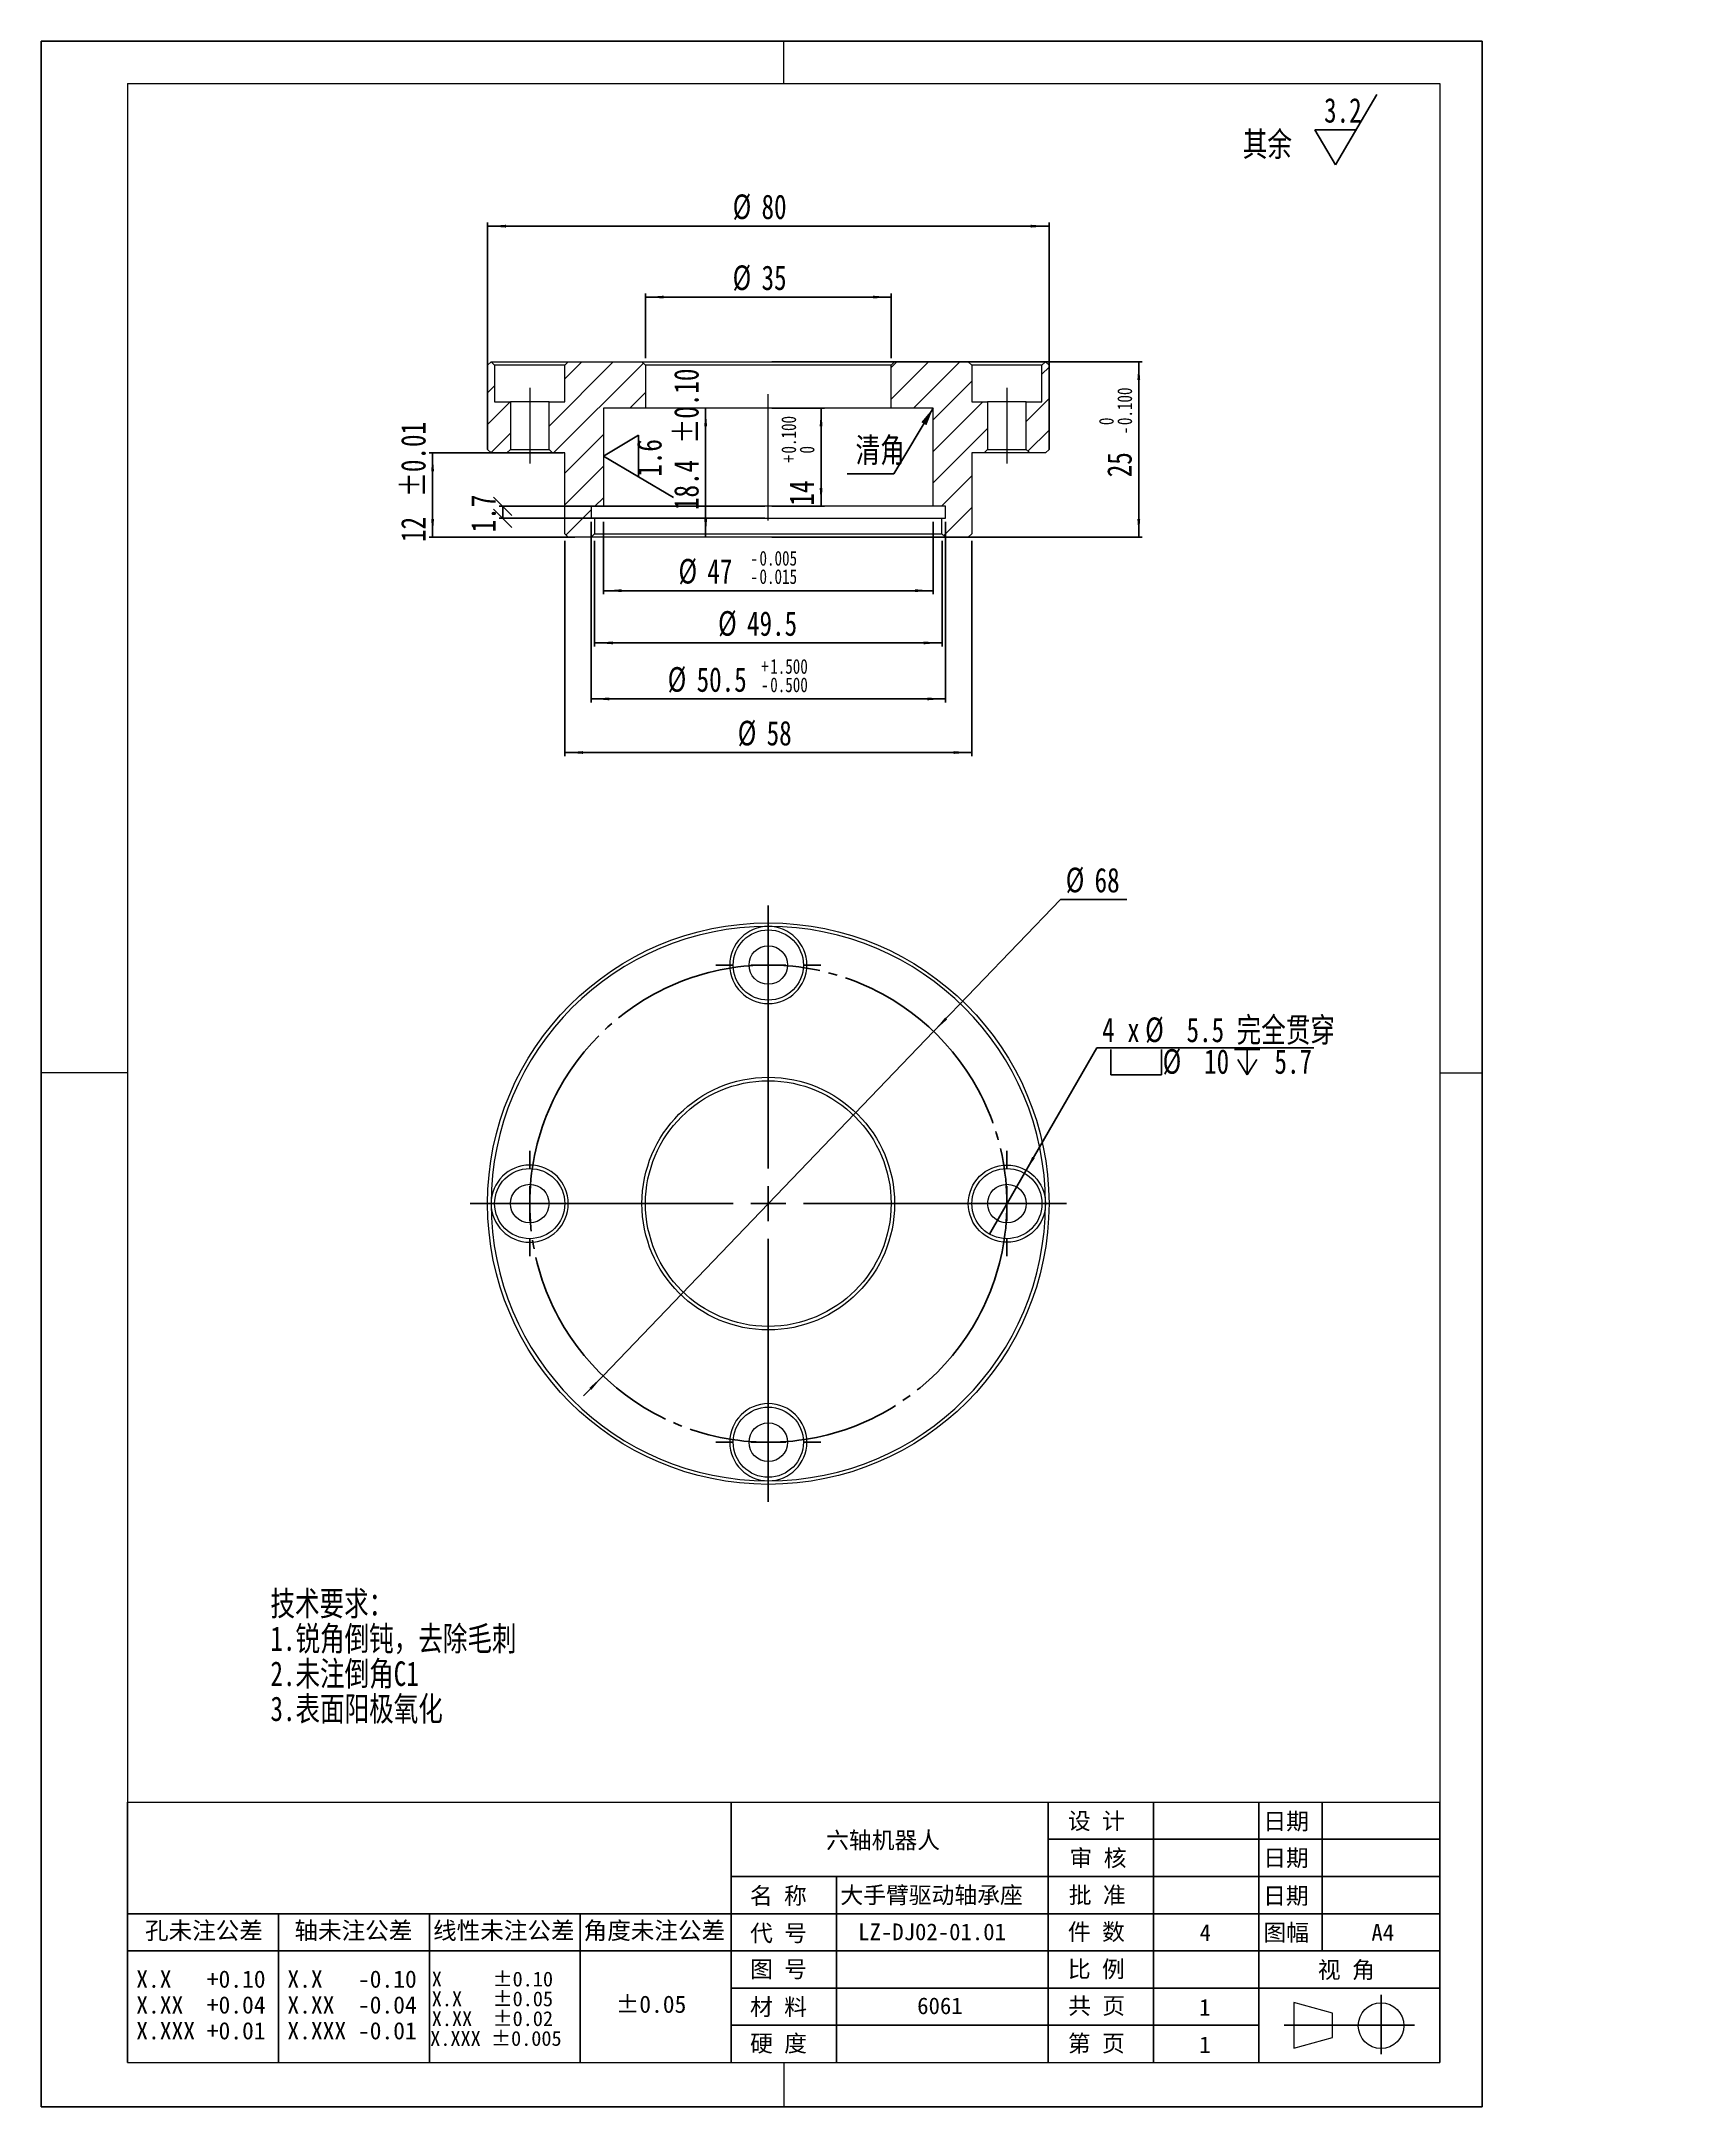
# Model space of a CAD drawing. Header units: millimetres. Extents: x 2 to 235, y 2 to 296.
import ezdxf

# ---------------------------------------------------------------- set-up
doc = ezdxf.new("R2010")
doc.units = ezdxf.units.MM
doc.linetypes.add('SLD-中心线', pattern=[34.29, 30.48, -1.27, 1.27, -1.27])
doc.linetypes.add('SLD-实线', pattern=[0])
for name, color, linetype in [('FORMAT', 7, 'SLD-实线'), ('SLD-0', 179, 'SLD-实线'), ('中心线层', 1, 'SLD-中心线'), ('图框', 7, 'SLD-实线'), ('文字层', 3, 'SLD-实线'), ('标注层', 96, 'SLD-实线')]:
    doc.layers.add(name, color=color, linetype=linetype)
doc.layers.add('粗实线', color=7, linetype='SLD-实线', lineweight=15)
doc.styles.add('SLDTEXTSTYLE0', font='HYSWLONGFANGSONG.TTF', dxfattribs={"bigfont": 'bigfont'})
doc.styles.add('SLDTEXTSTYLE1', font='SIMSUN.TTC')
doc.styles.add('SLDTEXTSTYLE2', font='SIMSUN.TTC', dxfattribs={"bigfont": 'bigfont'})
doc.styles.add('SLDTEXTSTYLE3', font='HYSWLONGFANGSONG.TTF')
doc.styles.get("Standard").update_dxf_attribs({"font": 'HYSWLONGFANGSONG.TTF'})
doc.dimstyles.new('SLDDIMSTYLE0', dxfattribs={"dimtxt": 3.5, "dimasz": 2.6, "dimexe": 0, "dimexo": 0.0625, "dimgap": 0.875, "dimtad": 0, "dimtih": 1, "dimtoh": 1, "dimdec": 3, "dimrnd": 1e-09, "dimzin": 12, "dimdsep": 46, "dimtxsty": 'SLDTEXTSTYLE3', "dimsah": 1, "dimcen": 0.09, "dimadec": 0, "dimazin": 3, "dimtfac": 1, "dimtdec": 3, "dimtofl": 0, "dimtmove": 0, "dimatfit": 3, "dimfxl": 0, "dimfrac": 2, "dimtolj": 1, "dimtzin": 12, "dimarcsym": 0})
doc.dimstyles.new('SLDDIMSTYLE1', dxfattribs={"dimtxt": 3.5, "dimasz": 2.6, "dimexe": 0, "dimexo": 0.0625, "dimgap": 0.875, "dimtad": 0, "dimtih": 1, "dimtoh": 1, "dimdec": 3, "dimrnd": 1e-09, "dimzin": 12, "dimdsep": 46, "dimtxsty": 'SLDTEXTSTYLE3', "dimsah": 1, "dimcen": 0.09, "dimadec": 0, "dimazin": 3, "dimtol": 1, "dimtp": -0.005, "dimtm": 0.015, "dimtfac": 1, "dimtdec": 3, "dimtofl": 0, "dimtmove": 0, "dimatfit": 3, "dimfxl": 0, "dimfrac": 2, "dimtolj": 1, "dimarcsym": 0})
doc.dimstyles.new('SLDDIMSTYLE10', dxfattribs={"dimtxt": 3.5, "dimasz": 2.6, "dimexe": 0, "dimexo": 0.0625, "dimgap": 0.875, "dimtad": 0, "dimtih": 1, "dimtoh": 1, "dimdec": 0, "dimrnd": 1e-09, "dimzin": 12, "dimdsep": 46, "dimtxsty": 'SLDTEXTSTYLE3', "dimblk1": 'NONE', "dimsah": 1, "dimcen": 0, "dimadec": 0, "dimazin": 3, "dimtfac": 1, "dimtdec": 3, "dimtmove": 0, "dimatfit": 3, "dimldrblk": 'NONE', "dimfxl": 0, "dimfrac": 2, "dimtolj": 1, "dimtzin": 12, "dimarcsym": 0})
doc.dimstyles.new('SLDDIMSTYLE2', dxfattribs={"dimtxt": 3.5, "dimasz": 2.6, "dimexe": 0, "dimexo": 0.0625, "dimgap": 0.875, "dimtad": 0, "dimtih": 1, "dimtoh": 1, "dimdec": 3, "dimrnd": 1e-09, "dimzin": 12, "dimdsep": 46, "dimtxsty": 'SLDTEXTSTYLE3', "dimsah": 1, "dimcen": 0.09, "dimadec": 0, "dimazin": 3, "dimtol": 1, "dimtp": 1.5, "dimtm": 0.5, "dimtfac": 1, "dimtdec": 3, "dimtofl": 0, "dimtmove": 0, "dimatfit": 3, "dimfxl": 0, "dimfrac": 2, "dimtolj": 1, "dimtzin": 0, "dimarcsym": 0})
doc.dimstyles.new('SLDDIMSTYLE3', dxfattribs={"dimtxt": 3.5, "dimasz": 2.6, "dimexe": 0, "dimexo": 0.0625, "dimgap": 0.875, "dimtad": 1, "dimrnd": 1e-09, "dimzin": 12, "dimdsep": 46, "dimtxsty": 'SLDTEXTSTYLE3', "dimsah": 1, "dimcen": 0.09, "dimadec": 0, "dimazin": 3, "dimtol": 1, "dimtp": 0.01, "dimtm": 0.01, "dimtfac": 1, "dimtofl": 0, "dimtmove": 0, "dimatfit": 3, "dimfxl": 0, "dimfrac": 2, "dimtolj": 1, "dimarcsym": 0})
doc.dimstyles.new('SLDDIMSTYLE4', dxfattribs={"dimtxt": 3.5, "dimasz": 2.6, "dimexe": 0, "dimexo": 0.0625, "dimgap": 0.875, "dimtad": 1, "dimdec": 3, "dimrnd": 1e-09, "dimzin": 12, "dimdsep": 46, "dimtxsty": 'SLDTEXTSTYLE3', "dimsah": 1, "dimcen": 0.09, "dimadec": 0, "dimazin": 3, "dimtol": 1, "dimtp": 0.1, "dimtfac": 1, "dimtdec": 3, "dimtofl": 0, "dimtmove": 0, "dimatfit": 3, "dimfxl": 0, "dimfrac": 2, "dimtolj": 1, "dimtzin": 0, "dimarcsym": 0})
doc.dimstyles.new('SLDDIMSTYLE5', dxfattribs={"dimtxt": 3.5, "dimasz": 2.6, "dimexe": 0, "dimexo": 0.0625, "dimgap": 0.875, "dimtad": 1, "dimdec": 3, "dimrnd": 1e-09, "dimzin": 12, "dimdsep": 46, "dimtxsty": 'SLDTEXTSTYLE3', "dimblk1": 'OBLIQUE', "dimblk2": 'OBLIQUE', "dimsah": 1, "dimcen": 0.09, "dimadec": 0, "dimazin": 3, "dimtfac": 1, "dimtdec": 3, "dimtofl": 0, "dimtmove": 0, "dimatfit": 3, "dimldrblk": 'OBLIQUE', "dimfxl": 0, "dimfrac": 2, "dimtolj": 1, "dimtzin": 12, "dimarcsym": 0})
doc.dimstyles.new('SLDDIMSTYLE6', dxfattribs={"dimtxt": 3.5, "dimasz": 2.6, "dimexe": 0, "dimexo": 0.0625, "dimgap": 0.875, "dimtad": 1, "dimdec": 3, "dimrnd": 1e-09, "dimzin": 12, "dimdsep": 46, "dimtxsty": 'SLDTEXTSTYLE3', "dimsah": 1, "dimcen": 0.09, "dimadec": 0, "dimazin": 3, "dimtol": 1, "dimtm": 0.1, "dimtfac": 1, "dimtdec": 3, "dimtofl": 0, "dimtmove": 0, "dimatfit": 3, "dimfxl": 0, "dimfrac": 2, "dimtolj": 1, "dimtzin": 0, "dimarcsym": 0})
doc.dimstyles.new('SLDDIMSTYLE7', dxfattribs={"dimtxt": 3.5, "dimasz": 2.6, "dimexe": 0, "dimexo": 0.0625, "dimgap": 0.875, "dimtad": 1, "dimrnd": 1e-09, "dimzin": 12, "dimdsep": 46, "dimtxsty": 'SLDTEXTSTYLE3', "dimsah": 1, "dimcen": 0.09, "dimadec": 0, "dimazin": 3, "dimtol": 1, "dimtp": 0.1, "dimtm": 0.1, "dimtfac": 1, "dimtofl": 0, "dimtmove": 0, "dimatfit": 3, "dimfxl": 0, "dimfrac": 2, "dimtolj": 1, "dimtzin": 0, "dimarcsym": 0})
doc.dimstyles.new('SLDDIMSTYLE8', dxfattribs={"dimtxt": 0, "dimasz": 2.6, "dimexe": 0, "dimexo": 0.0625, "dimgap": 0, "dimtad": 0, "dimtih": 1, "dimtoh": 1, "dimdec": 0, "dimrnd": 1e-09, "dimzin": 0, "dimdsep": 46, "dimtxsty": 'Standard', "dimsah": 1, "dimcen": 0.09, "dimadec": 0, "dimazin": 0, "dimtfac": 2.6, "dimtdec": 0, "dimtofl": 0, "dimtmove": 0, "dimatfit": 3, "dimfxl": 0, "dimfrac": 2, "dimtolj": 1, "dimtzin": 0, "dimarcsym": 0})
doc.dimstyles.new('SLDDIMSTYLE9', dxfattribs={"dimtxt": 3.5, "dimasz": 2.6, "dimexe": 0, "dimexo": 0.0625, "dimgap": 0.875, "dimtad": 0, "dimtih": 1, "dimtoh": 1, "dimdec": 3, "dimrnd": 1e-09, "dimzin": 12, "dimdsep": 46, "dimtxsty": 'SLDTEXTSTYLE3', "dimsah": 1, "dimcen": 0, "dimadec": 0, "dimazin": 3, "dimtfac": 1, "dimtdec": 3, "dimtmove": 0, "dimatfit": 3, "dimfxl": 0, "dimfrac": 2, "dimtolj": 1, "dimtzin": 12, "dimarcsym": 0})

# ---------------------------------------------------------------- blocks, each defined once
blk = doc.blocks.new('SW_NOTE_0')
at = {"layer": 'SLD-0', "color": 0, "char_height": 3.5, "attachment_point": 1, "style": 'SLDTEXTSTYLE0'}
for s, insert in [('\\M+18B5A术\\M+19776\\M+18B81\\M+18146', (0, 4.51)), ('1.锐\\M+18A70\\M+1937C钝\\M+18143\\M+18B8E\\M+18F9C\\M+196D1\\M+18E68', (0, -0.49)), ('2.\\M+196A2\\M+1928D\\M+1937C\\M+18A70C1', (0, -5.49)), ('3.\\M+1955C\\M+196CA阳极氧\\M+189BB', (0, -10.49))]:
    blk.add_mtext(s, dxfattribs=dict(at, insert=insert))
blk = doc.blocks.new('SW_NOTE_1')
at = {"layer": 'FORMAT', "color": 0, "char_height": 2.4625, "attachment_point": 2, "style": 'SLDTEXTSTYLE1'}
for s, insert in [('X.X   +0.10', (7.62, 2.87)), ('X.XX  +0.04', (7.62, -0.81)), ('X.XXX +0.01', (7.62, -4.49))]:
    blk.add_mtext(s, dxfattribs=dict(at, insert=insert))
blk = doc.blocks.new('SW_NOTE_2')
at = {"layer": 'FORMAT', "color": 0, "char_height": 2.4625, "attachment_point": 2, "style": 'SLDTEXTSTYLE1'}
for s, insert in [('X.X   -0.10', (7.62, 2.87)), ('X.XX  -0.04', (7.62, -0.81)), ('X.XXX -0.01', (7.62, -4.49))]:
    blk.add_mtext(s, dxfattribs=dict(at, insert=insert))
blk = doc.blocks.new('SW_NOTE_3')
at = {"layer": 'FORMAT', "color": 0, "char_height": 2.1167, "attachment_point": 2, "style": 'SLDTEXTSTYLE1'}
for s, insert in [('X     ±0.10', (7.18, 2.46)), ('X.X   ±0.05', (7.18, -0.36)), (' X.XXX ±0.005', (6.96, -6)), ('X.XX  ±0.02', (7.18, -3.18))]:
    blk.add_mtext(s, dxfattribs=dict(at, insert=insert))
blk = doc.blocks.new('SW_SFSYMBOL_0')
at = {"layer": 'SLD-0', "color": 0}
for p, q in [((1.63, -5), (7.53, 5)), ((1.63, -5), (-1.32, 0)), ((4.58, 0), (-1.32, 0))]:
    blk.add_line(p, q, dxfattribs=at)
at = {"layer": 'SLD-0', "color": 0, "insert": (0, 4.51), "char_height": 3.5, "attachment_point": 1, "style": 'SLDTEXTSTYLE3'}
blk.add_mtext('3.2', dxfattribs=at)
blk = doc.blocks.new('_D')
at = {"layer": '标注层'}
for p, q in [((88.6, 250.64), (88.6, 259.85)), ((123.6, 259.35), (88.6, 259.35)), ((88.6, 259.35), (109.73, 259.35)), ((123.6, 250.64), (123.6, 259.85))]:
    blk.add_line(p, q, dxfattribs=at)
for points in [[(88.6, 259.35), (91.2, 259.15), (91.2, 259.55)], [(123.6, 259.35), (121, 259.55), (121, 259.15)]]:
    blk.add_solid(points, dxfattribs=at)
at = {"layer": '标注层', "char_height": 3.5, "attachment_point": 1, "style": 'SLDTEXTSTYLE3'}
for s, insert in [('%%c', (101.01, 263.87, 0.1)), ('35', (105.13, 263.86, 0.1))]:
    blk.add_mtext(s, dxfattribs=dict(at, insert=insert))
blk = doc.blocks.new('_D_1')
at = {"layer": '标注层'}
for p, q in [((82.6, 227.34), (82.6, 217.02)), ((129.6, 227.34), (129.6, 217.02)), ((129.6, 217.52), (82.6, 217.52)), ((82.6, 217.52), (109.44, 217.52))]:
    blk.add_line(p, q, dxfattribs=at)
for points in [[(82.6, 217.52), (85.2, 217.32), (85.2, 217.72)], [(129.6, 217.52), (127, 217.72), (127, 217.32)]]:
    blk.add_solid(points, dxfattribs=at)
at = {"layer": '标注层', "attachment_point": 1, "style": 'SLDTEXTSTYLE3'}
for s, insert, char_height in [('%%c', (93.3, 222.04, 0.1), 3.5), ('47', (97.41, 222.03, 0.1), 3.5), ('-', (103.54, 223.19, 0.1), 2.1), ('0.005', (104.84, 223.19, 0.1), 2.1), ('-', (103.54, 220.58, 0.1), 2.1), ('0.015', (104.84, 220.58, 0.1), 2.1)]:
    blk.add_mtext(s, dxfattribs=dict(at, insert=insert, char_height=char_height))
blk = doc.blocks.new('_D_2')
at = {"layer": '标注层'}
for p, q in [((77.1, 224.64), (77.1, 193.96)), ((135.1, 224.64), (135.1, 193.96)), ((135.1, 194.46), (77.1, 194.46)), ((77.1, 194.46), (110.45, 194.46))]:
    blk.add_line(p, q, dxfattribs=at)
for points in [[(77.1, 194.46), (79.7, 194.26), (79.7, 194.66)], [(135.1, 194.46), (132.5, 194.66), (132.5, 194.26)]]:
    blk.add_solid(points, dxfattribs=at)
at = {"layer": '标注层', "char_height": 3.5, "attachment_point": 1, "style": 'SLDTEXTSTYLE3'}
for s, insert in [('%%c', (101.74, 198.98, 0.1)), ('58', (105.86, 198.97, 0.1))]:
    blk.add_mtext(s, dxfattribs=dict(at, insert=insert))
blk = doc.blocks.new('_D_3')
at = {"layer": '标注层'}
for p, q in [((80.85, 227.34), (80.85, 201.6)), ((131.35, 227.34), (131.35, 201.6)), ((131.35, 202.1), (80.85, 202.1)), ((80.85, 202.1), (110.98, 202.1))]:
    blk.add_line(p, q, dxfattribs=at)
for points in [[(80.85, 202.1), (83.45, 201.9), (83.45, 202.3)], [(131.35, 202.1), (128.75, 202.3), (128.75, 201.9)]]:
    blk.add_solid(points, dxfattribs=at)
at = {"layer": '标注层', "attachment_point": 1, "style": 'SLDTEXTSTYLE3'}
for s, insert, char_height in [('%%c', (91.76, 206.63, 0.1), 3.5), ('50.5', (95.88, 206.61, 0.1), 3.5), ('+', (105.08, 207.78, 0.1), 2.1), ('1.500', (106.37, 207.78, 0.1), 2.1), ('-', (105.08, 205.16, 0.1), 2.1), ('0.500', (106.37, 205.16, 0.1), 2.1)]:
    blk.add_mtext(s, dxfattribs=dict(at, insert=insert, char_height=char_height))
blk = doc.blocks.new('_D_4')
at = {"layer": '标注层'}
for p, q in [((76.88, 237.14), (57.76, 237.14)), ((58.26, 225.14), (58.26, 237.14)), ((78.52, 225.14), (57.76, 225.14))]:
    blk.add_line(p, q, dxfattribs=at)
for points in [[(58.26, 237.14), (58.06, 234.54), (58.46, 234.54)], [(58.26, 225.14), (58.46, 227.74), (58.06, 227.74)]]:
    blk.add_solid(points, dxfattribs=at)
at = {"layer": '标注层', "char_height": 3.5, "attachment_point": 1, "rotation": 90, "style": 'SLDTEXTSTYLE3'}
for s, insert in [(' ±0.01', (53.75, 229.06, -28.9)), ('12', (53.75, 224.46, -28.9))]:
    blk.add_mtext(s, dxfattribs=dict(at, insert=insert))
blk = doc.blocks.new('_D_5')
at = {"layer": '标注层'}
for p, q in [((106.6, 243.54), (114.12, 243.54)), ((113.62, 229.54), (113.62, 243.54)), ((106.6, 229.54), (114.12, 229.54))]:
    blk.add_line(p, q, dxfattribs=at)
for points in [[(113.62, 243.54), (113.42, 240.94), (113.82, 240.94)], [(113.62, 229.54), (113.82, 232.14), (113.42, 232.14)]]:
    blk.add_solid(points, dxfattribs=at)
at = {"layer": '标注层', "attachment_point": 1, "rotation": 90, "style": 'SLDTEXTSTYLE3'}
for s, insert, char_height in [('0.100', (107.95, 237.06, -23.6), 2.1), ('+', (107.95, 235.77, -23.6), 2.1), ('0', (110.56, 237.06, -23.6), 2.1), ('14', (109.11, 229.64, -23.6), 3.5)]:
    blk.add_mtext(s, dxfattribs=dict(at, insert=insert, char_height=char_height))
blk = doc.blocks.new('_OBLIQUE')
at = {"color": 0, "linetype": 'ByBlock', "lineweight": -2}
blk.add_line((-0.5, -0.5), (0.5, 0.5), dxfattribs=at)
blk = doc.blocks.new('_D_6')
at = {"layer": '标注层'}
for p, q in [((105.6, 229.54), (67.76, 229.54)), ((105.6, 227.84), (67.76, 227.84)), ((68.26, 229.54), (68.26, 227.84))]:
    blk.add_line(p, q, dxfattribs=at)
at = {"layer": '标注层', "xscale": 2.6, "yscale": 2.6}
for p, rotation in [((68.26, 229.54, -23.6), 90.0000000000008), ((68.26, 227.84, -23.6), 270.0000000000008)]:
    blk.add_blockref('_OBLIQUE', p, dxfattribs=dict(at, rotation=rotation))
at = {"layer": '标注层', "insert": (63.75, 225.84, -23.6), "char_height": 3.5, "attachment_point": 1, "rotation": 90, "style": 'SLDTEXTSTYLE3'}
blk.add_mtext('1.7', dxfattribs=at)
blk = doc.blocks.new('_D_7')
at = {"layer": '标注层'}
for p, q in [((106.6, 250.14), (159.39, 250.14)), ((158.89, 250.14), (158.89, 225.14)), ((106.6, 225.14), (159.39, 225.14))]:
    blk.add_line(p, q, dxfattribs=at)
for points in [[(158.89, 250.14), (158.69, 247.54), (159.09, 247.54)], [(158.89, 225.14), (159.09, 227.74), (158.69, 227.74)]]:
    blk.add_solid(points, dxfattribs=at)
at = {"layer": '标注层', "attachment_point": 1, "rotation": 90, "style": 'SLDTEXTSTYLE3'}
for s, insert, char_height in [('0.100', (155.83, 241.11, -40.1), 2.1), ('0', (153.21, 241.11, -40.1), 2.1), ('-', (155.83, 239.82, -40.1), 2.1), ('25', (154.38, 233.68, -40.1), 3.5)]:
    blk.add_mtext(s, dxfattribs=dict(at, insert=insert, char_height=char_height))
blk = doc.blocks.new('_D_8')
at = {"layer": '标注层'}
for p, q in [((81.35, 224.64), (81.35, 209.58)), ((130.85, 224.64), (130.85, 209.58)), ((130.85, 210.08), (81.35, 210.08))]:
    blk.add_line(p, q, dxfattribs=at)
for points in [[(81.35, 210.08), (83.95, 209.88), (83.95, 210.28)], [(130.85, 210.08), (128.25, 210.28), (128.25, 209.88)]]:
    blk.add_solid(points, dxfattribs=at)
at = {"layer": '标注层', "char_height": 3.5, "attachment_point": 1, "style": 'SLDTEXTSTYLE3'}
for s, insert in [('%%c', (98.94, 214.61, -0.1)), ('49.5', (103.06, 214.59, -0.1))]:
    blk.add_mtext(s, dxfattribs=dict(at, insert=insert))
blk = doc.blocks.new('_D_9')
at = {"layer": '标注层'}
for p, q in [((66.1, 237.64), (66.1, 269.96)), ((146.1, 269.46), (66.1, 269.46)), ((66.1, 269.46), (109.73, 269.46)), ((146.1, 237.64), (146.1, 269.96))]:
    blk.add_line(p, q, dxfattribs=at)
for points in [[(66.1, 269.46), (68.7, 269.26), (68.7, 269.66)], [(146.1, 269.46), (143.5, 269.66), (143.5, 269.26)]]:
    blk.add_solid(points, dxfattribs=at)
at = {"layer": '标注层', "char_height": 3.5, "attachment_point": 1, "style": 'SLDTEXTSTYLE3'}
for s, insert in [('%%c', (101.02, 273.98, 0.1)), ('80', (105.13, 273.97, 0.1))]:
    blk.add_mtext(s, dxfattribs=dict(at, insert=insert))
blk = doc.blocks.new('_D_10')
at = {"layer": '标注层'}
blk.add_line((97.17, 243.54), (97.17, 225.14), dxfattribs=at)
for points in [[(97.17, 243.54), (96.97, 240.94), (97.37, 240.94)], [(97.17, 225.14), (97.37, 227.74), (96.97, 227.74)]]:
    blk.add_solid(points, dxfattribs=at)
at = {"layer": '标注层', "char_height": 3.5, "attachment_point": 1, "rotation": 90, "style": 'SLDTEXTSTYLE3'}
for s, insert in [(' ±0.10', (92.66, 236.67, 0.1)), ('18.4', (92.66, 229.01, 0.1))]:
    blk.add_mtext(s, dxfattribs=dict(at, insert=insert))
blk = doc.blocks.new('SW_NOTE_4')
at = {"layer": '文字层', "color": 0}
for p, q in [((-6.67, 0), (0, 0)), ((0, 0), (-6.67, 0)), ((-6.67, 0), (0, 0)), ((0, 0), (-6.67, 0)), ((-6.67, 0), (0, 0)), ((0, 0), (-6.67, 0))]:
    blk.add_line(p, q, dxfattribs=at)
at = {"layer": '文字层', "color": 0, "insert": (-5.46, 5.14), "char_height": 3.5, "attachment_point": 1, "style": 'SLDTEXTSTYLE0'}
blk.add_mtext('\\M+190B4\\M+18A70', dxfattribs=at)
blk = doc.blocks.new('SW_SFSYMBOL_1')
at = {"layer": '标注层', "color": 0}
for p, q in [((-9.3, 2.95), (-4.3, 5.9)), ((-4.3, 0), (-4.3, 5.9)), ((-9.3, 2.95), (0.7, -2.95))]:
    blk.add_line(p, q, dxfattribs=at)
at = {"layer": '标注层', "color": 0, "insert": (-4.51, 0), "char_height": 3.5, "attachment_point": 1, "rotation": 90, "style": 'SLDTEXTSTYLE3'}
blk.add_mtext('1.6', dxfattribs=at)
blk = doc.blocks.new('_D_11')
at = {"layer": '标注层'}
for p, q in [((129.65, 154.7), (147.73, 173.52)), ((147.73, 173.52), (157.19, 173.52)), ((82.55, 105.66), (129.65, 154.7)), ((82.55, 105.66), (79.77, 102.77))]:
    blk.add_line(p, q, dxfattribs=at)
for points in [[(129.65, 154.7), (131.6, 156.44), (131.31, 156.71)], [(82.55, 105.66), (80.6, 103.92), (80.89, 103.65)]]:
    blk.add_solid(points, dxfattribs=at)
at = {"layer": '标注层', "char_height": 3.5, "attachment_point": 1, "style": 'SLDTEXTSTYLE3'}
for s, insert in [('%%c', (148.48, 178.05, 0.1)), ('68', (152.59, 178.03, 0.1))]:
    blk.add_mtext(s, dxfattribs=dict(at, insert=insert))
blk = doc.blocks.new('SW_SYMBOL_HOLE_SPOT')
at = {"layer": '标注层', "color": 0}
for p, q in [((0, 875), (0, 75)), ((1600, 75), (1600, 875)), ((0, 75), (1600, 75))]:
    blk.add_line(p, q, dxfattribs=at)
blk = doc.blocks.new('SW_SYMBOL_HOLE_DEPTH')
at = {"layer": '标注层', "color": 0}
for p, q in [((0, 875), (800, 875)), ((400, 875), (400, 75)), ((100, 555), (400, 75)), ((700, 555), (400, 75))]:
    blk.add_line(p, q, dxfattribs=at)
blk = doc.blocks.new('_D_12')
at = {"layer": '标注层'}
for p, q in [((142.6, 134.51), (152.92, 152.4)), ((152.92, 152.4), (183.83, 152.4)), ((137.6, 125.85), (142.6, 134.51))]:
    blk.add_line(p, q, dxfattribs=at)
blk.add_solid([(142.6, 134.51), (144.07, 136.66), (143.72, 136.86)], dxfattribs=at)
at = {"layer": '标注层', "xscale": 0.004511737089201878, "yscale": 0.004511737089201878, "zscale": 0.004511737089201878}
for name, p in [('SW_SYMBOL_HOLE_SPOT', (154.93, 148.19)), ('SW_SYMBOL_HOLE_DEPTH', (172.54, 148.19))]:
    blk.add_blockref(name, p, dxfattribs=at)
at = {"layer": '标注层', "char_height": 3.5, "attachment_point": 1}
for s, insert, style in [('4 x ', (153.67, 156.69, 12.6), 'SLDTEXTSTYLE3'), ('%%c', (159.8, 156.71, 12.6), 'SLDTEXTSTYLE3'), (' 5.5 \\M+18AAE\\M+19153贯\\M+190FA', (163.91, 156.69, 12.6), 'SLDTEXTSTYLE0'), ('%%c', (162.29, 152.19, 12.6), 'SLDTEXTSTYLE3'), (' 10 ', (166.41, 152.18, 12.6), 'SLDTEXTSTYLE3'), (' 5.7', (176.44, 152.18, 12.6), 'SLDTEXTSTYLE3')]:
    blk.add_mtext(s, dxfattribs=dict(at, insert=insert, style=style))
blk = doc.blocks.new('_NONE')
blk = doc.blocks.new('SW_CENTERMARKSYMBOL_0')
at = {"layer": 'SLD-0', "color": 0}
for p, q in [((0, 5), (0, 42.5)), ((-5, 0), (-42.5, 0)), ((0, 0), (-2.5, 0)), ((0, 0), (0, 2.5)), ((0, 0), (0, -2.5)), ((0, 0), (2.5, 0)), ((5, 0), (42.5, 0)), ((0, -5), (0, -42.5))]:
    blk.add_line(p, q, dxfattribs=at)
blk = doc.blocks.new('SW_CENTERMARKSYMBOL_1')
at = {"layer": 'SLD-0', "color": 0}
for p, q in [((0, 5), (0, 7.5)), ((-5, 0), (-7.5, 0)), ((0, 0), (-2.5, 0)), ((0, 0), (0, 2.5)), ((0, 0), (0, -2.5)), ((0, 0), (2.5, 0)), ((5, 0), (7.5, 0)), ((0, -5), (0, -7.5))]:
    blk.add_line(p, q, dxfattribs=at)
blk = doc.blocks.new('SW_CENTERMARKSYMBOL_2')
at = {"layer": 'SLD-0', "color": 0}
for p, q in [((0, 5), (0, 7.5)), ((-5, 0), (-7.5, 0)), ((0, 0), (-2.5, 0)), ((0, 0), (0, 2.5)), ((0, 0), (0, -2.5)), ((0, 0), (2.5, 0)), ((5, 0), (7.5, 0)), ((0, -5), (0, -7.5))]:
    blk.add_line(p, q, dxfattribs=at)
blk = doc.blocks.new('SW_CENTERMARKSYMBOL_3')
at = {"layer": 'SLD-0', "color": 0}
for p, q in [((0, 5), (0, 7.5)), ((-5, 0), (-7.5, 0)), ((0, 0), (-2.5, 0)), ((0, 0), (0, 2.5)), ((0, 0), (0, -2.5)), ((0, 0), (2.5, 0)), ((5, 0), (7.5, 0)), ((0, -5), (0, -7.5))]:
    blk.add_line(p, q, dxfattribs=at)
blk = doc.blocks.new('SW_CENTERMARKSYMBOL_4')
at = {"layer": 'SLD-0', "color": 0}
for p, q in [((0, 5), (0, 7.5)), ((-5, 0), (-7.5, 0)), ((0, 0), (-2.5, 0)), ((0, 0), (0, 2.5)), ((0, 0), (0, -2.5)), ((0, 0), (2.5, 0)), ((5, 0), (7.5, 0)), ((0, -5), (0, -7.5))]:
    blk.add_line(p, q, dxfattribs=at)

msp = doc.modelspace()

# ---------------------------------------------------------------- hatches: boundary and pattern name
at = {"linetype": 'SLD-实线', "lineweight": 0}
h = msp.add_hatch(dxfattribs=at)
h.set_pattern_fill('ANSI31', style=0)
h.paths.add_polyline_path([(68.8481, 237.1426), (69.3481, 237.6426), (69.3481, 244.4426), (67.0981, 244.4426), (67.0981, 249.6426), (66.5981, 250.1426), (66.0981, 249.6426), (66.0981, 237.6426), (66.5981, 237.1426)], flags=0)
h = msp.add_hatch(dxfattribs=at)
h.set_pattern_fill('ANSI31', style=0)
h.paths.add_polyline_path([(77.0981, 244.4426), (74.8481, 244.4426), (74.8481, 237.6426), (75.3481, 237.1426), (77.0981, 237.1426), (77.0981, 225.6426), (77.5981, 225.1426), (80.8481, 225.1426), (81.3481, 225.6426), (81.3481, 227.8426), (80.8481, 227.8426), (80.8481, 229.5426), (82.5981, 229.5426), (82.5981, 243.5426), (88.5981, 243.5426), (88.5981, 249.6426), (88.0981, 250.1426), (77.5981, 250.1426), (77.0981, 249.6426)], flags=0)
h = msp.add_hatch(dxfattribs=at)
h.set_pattern_fill('ANSI31', style=0)
h.paths.add_polyline_path([(135.0981, 249.6426), (134.5981, 250.1426), (124.0981, 250.1426), (123.5981, 249.6426), (123.5981, 243.5426), (129.5981, 243.5426), (129.5981, 229.5426), (131.3481, 229.5426), (131.3481, 227.8426), (130.8481, 227.8426), (130.8481, 225.6426), (131.3481, 225.1426), (134.5981, 225.1426), (135.0981, 225.6426), (135.0981, 237.1426), (136.8481, 237.1426), (137.3481, 237.6426), (137.3481, 244.4426), (135.0981, 244.4426)], flags=0)
h = msp.add_hatch(dxfattribs=at)
h.set_pattern_fill('ANSI31', style=0)
h.paths.add_polyline_path([(145.5981, 237.1426), (146.0981, 237.6426), (146.0981, 249.6426), (145.5981, 250.1426), (145.0981, 249.6426), (145.0981, 244.4426), (142.8481, 244.4426), (142.8481, 237.6426), (143.3481, 237.1426)], flags=0)

# ---------------------------------------------------------------- linework, layer by layer
at = {"color": 7, "linetype": 'SLD-实线', "lineweight": 15}
for p, q in [((66.5981, 250.1426), (66.0981, 249.6426)), ((66.0981, 237.6426), (66.0981, 249.6426)), ((67.0981, 249.6426), (66.5981, 250.1426)), ((66.5981, 250.1426), (77.5981, 250.1426)), ((67.0981, 249.6426), (67.0981, 244.4426)), ((77.0981, 249.6426), (67.0981, 249.6426)), ((77.5981, 250.1426), (77.0981, 249.6426)), ((77.0981, 244.4426), (77.0981, 249.6426)), ((77.5981, 250.1426), (88.0981, 250.1426)), ((88.5981, 249.6426), (88.0981, 250.1426)), ((88.0981, 250.1426), (124.0981, 250.1426)), ((88.5981, 249.6426), (88.5981, 243.5426)), ((123.5981, 249.6426), (88.5981, 249.6426)), ((124.0981, 250.1426), (123.5981, 249.6426)), ((123.5981, 243.5426), (123.5981, 249.6426)), ((124.0981, 250.1426), (134.5981, 250.1426)), ((135.0981, 249.6426), (134.5981, 250.1426)), ((134.5981, 250.1426), (145.5981, 250.1426)), ((135.0981, 249.6426), (135.0981, 244.4426)), ((145.0981, 249.6426), (135.0981, 249.6426)), ((145.5981, 250.1426), (145.0981, 249.6426)), ((145.0981, 244.4426), (145.0981, 249.6426)), ((146.0981, 249.6426), (145.5981, 250.1426)), ((146.0981, 249.6426), (146.0981, 237.6426)), ((67.0981, 244.4426), (69.3481, 244.4426)), ((69.3481, 244.4426), (69.3481, 237.6426)), ((74.8481, 244.4426), (69.3481, 244.4426)), ((74.8481, 237.6426), (74.8481, 244.4426)), ((74.8481, 244.4426), (77.0981, 244.4426)), ((135.0981, 244.4426), (137.3481, 244.4426)), ((137.3481, 244.4426), (137.3481, 237.6426)), ((142.8481, 244.4426), (137.3481, 244.4426)), ((142.8481, 237.6426), (142.8481, 244.4426)), ((142.8481, 244.4426), (145.0981, 244.4426)), ((88.5981, 243.5426), (82.5981, 243.5426)), ((82.5981, 243.5426), (82.5981, 229.5426)), ((123.5981, 243.5426), (88.5981, 243.5426)), ((129.5981, 243.5426), (123.5981, 243.5426)), ((129.5981, 229.5426), (129.5981, 243.5426)), ((66.0981, 237.6426), (66.5981, 237.1426)), ((68.8481, 237.1426), (66.5981, 237.1426)), ((68.8481, 237.1426), (69.3481, 237.6426)), ((75.3481, 237.1426), (68.8481, 237.1426)), ((69.3481, 237.6426), (74.8481, 237.6426)), ((74.8481, 237.6426), (75.3481, 237.1426)), ((77.0981, 237.1426), (75.3481, 237.1426)), ((77.0981, 225.6426), (77.0981, 237.1426)), ((136.8481, 237.1426), (135.0981, 237.1426)), ((135.0981, 237.1426), (135.0981, 225.6426)), ((136.8481, 237.1426), (137.3481, 237.6426)), ((143.3481, 237.1426), (136.8481, 237.1426)), ((137.3481, 237.6426), (142.8481, 237.6426)), ((142.8481, 237.6426), (143.3481, 237.1426)), ((145.5981, 237.1426), (143.3481, 237.1426)), ((145.5981, 237.1426), (146.0981, 237.6426)), ((82.5981, 229.5426), (80.8481, 229.5426)), ((80.8481, 229.5426), (80.8481, 227.8426)), ((80.8481, 227.8426), (81.3481, 227.8426)), ((81.3481, 227.8426), (81.3481, 225.6426)), ((81.3481, 227.8426), (130.8481, 227.8426)), ((129.5981, 229.5426), (82.5981, 229.5426)), ((131.3481, 229.5426), (129.5981, 229.5426)), ((130.8481, 225.6426), (130.8481, 227.8426)), ((130.8481, 227.8426), (131.3481, 227.8426)), ((131.3481, 227.8426), (131.3481, 229.5426)), ((77.0981, 225.6426), (77.5981, 225.1426)), ((80.8481, 225.1426), (77.5981, 225.1426)), ((80.8481, 225.1426), (81.3481, 225.6426)), ((131.3481, 225.1426), (80.8481, 225.1426)), ((81.3481, 225.6426), (130.8481, 225.6426)), ((130.8481, 225.6426), (131.3481, 225.1426)), ((134.5981, 225.1426), (131.3481, 225.1426)), ((134.5981, 225.1426), (135.0981, 225.6426))]:
    msp.add_line(p, q, dxfattribs=at)
at = {"color": 7, "linetype": 'SLD-中心线', "lineweight": 0}
for p, q in [((72.0981, 246.4426), (72.0981, 235.6426)), ((106.0981, 227.5426), (106.0981, 245.5426)), ((140.0981, 246.4426), (140.0981, 235.6426))]:
    msp.add_line(p, q, dxfattribs=at)
at = {"color": 7, "linetype": 'SLD-实线', "lineweight": 15}
for centre, radius in [((106.0981, 130.1799), 40), ((106.0981, 164.1799), 5), ((106.0981, 164.1799), 2.75), ((106.0981, 130.1799), 18), ((106.0981, 130.1799), 17.5), ((140.0981, 130.1799), 5.5), ((72.0981, 130.1799), 5), ((72.0981, 130.1799), 2.75), ((140.0981, 130.1799), 5), ((140.0981, 130.1799), 2.75), ((106.0981, 96.1799), 5), ((106.0981, 96.1799), 2.75)]:
    msp.add_circle(centre, radius, dxfattribs=at)
for centre, radius, start, end in [((106.0981, 130.1799), 39.5, 90, 180), ((106.0981, 164.1799), 5.5, 90, 0), ((106.0981, 130.1799), 39.5, 0, 90), ((106.0981, 164.1799), 5.5, 0, 90), ((72.0981, 130.1799), 5.5, 0, 180), ((106.0981, 130.1799), 39.5, 180, 270), ((72.0981, 130.1799), 5.5, 180, 0), ((106.0981, 130.1799), 39.5, 270, 0), ((106.0981, 96.1799), 5.5, 0, 270), ((106.0981, 96.1799), 5.5, 270, 0)]:
    msp.add_arc(centre, radius, start, end, dxfattribs=at)
at = {"layer": 'FORMAT'}
for p, q in [((14.8, 44.9), (14.8, 7.8)), ((100.8, 44.9), (100.8, 7.8)), ((146, 44.9), (146, 7.8)), ((161, 44.9), (161, 7.8)), ((176, 44.9), (176, 7.8)), ((185, 44.9), (185, 23.7)), ((201.8, 44.9), (201.8, 7.8)), ((201.8, 39.6), (146, 39.6)), ((201.8, 34.3), (100.8, 34.3)), ((115.8, 34.3), (115.8, 7.8)), ((14.8, 29), (201.8, 29)), ((36.3, 29), (36.3, 7.8)), ((57.8, 29), (57.8, 7.8)), ((79.3, 29), (79.3, 7.8)), ((14.8, 23.7), (201.8, 23.7)), ((100.8, 18.4), (201.8, 18.4)), ((176, 13.1), (100.8, 13.1))]:
    msp.add_line(p, q, dxfattribs=at)
at = {"layer": 'SLD-0'}
for p, q in [((193.4139, 17.4564), (193.4139, 8.9713)), ((179.5871, 13.1), (187.8367, 13.1)), ((187.8367, 13.1), (198.1694, 13.1))]:
    msp.add_line(p, q, dxfattribs=at)
at = {"layer": '中心线层', "linetype": 'SLD-中心线'}
msp.add_circle((106.0981, 130.1799), 34, dxfattribs=at)
at = {"layer": '图框'}
for p, q in [((2.5, 295.8), (207.8, 295.8)), ((2.5, 295.8), (2.5, 1.5)), ((207.8, 295.8), (207.8, 1.5)), ((2.5, 1.5), (207.8, 1.5))]:
    msp.add_line(p, q, dxfattribs=at)
at = {"layer": '粗实线'}
for p, q in [((108.3, 289.8), (108.3, 295.8)), ((14.8, 289.8), (201.8, 289.8)), ((14.8, 289.8), (14.8, 7.8)), ((201.8, 289.8), (201.8, 7.8)), ((14.8, 148.8), (2.5, 148.8)), ((201.8, 148.8), (207.8, 148.8)), ((14.8, 44.9), (201.8, 44.9)), ((180.9814, 16.35), (180.9814, 9.85)), ((186.5005, 14.8395), (180.9814, 16.35)), ((186.5005, 11.3605), (186.5005, 14.8395)), ((180.9814, 9.85), (186.5005, 11.3605)), ((14.8, 7.8), (201.8, 7.8)), ((14.8, 7.8), (201.8, 7.8)), ((108.3, 7.8), (108.3, 1.5))]:
    msp.add_line(p, q, dxfattribs=at)
msp.add_circle((193.4139, 13.0453), 3.25, dxfattribs=at)

# ---------------------------------------------------------------- block references
at = {"layer": 'FORMAT'}
for name, p in [('SW_NOTE_1', (17.6243, 18.0463)), ('SW_NOTE_2', (39.1628, 18.0463)), ('SW_NOTE_3', (59.6012, 18.2882))]:
    msp.add_blockref(name, p, dxfattribs=at)
at = {"layer": 'SLD-0'}
for name, p in [('SW_SFSYMBOL_0', (185.2941, 283.2052)), ('SW_CENTERMARKSYMBOL_0', (106.0981, 130.1799)), ('SW_CENTERMARKSYMBOL_4', (106.0981, 164.1799)), ('SW_CENTERMARKSYMBOL_3', (72.0981, 130.1799)), ('SW_CENTERMARKSYMBOL_2', (140.0981, 130.1799)), ('SW_CENTERMARKSYMBOL_1', (106.0981, 96.1799)), ('SW_NOTE_0', (35.1486, 70.4458))]:
    msp.add_blockref(name, p, dxfattribs=at)
at = {"layer": '文字层'}
msp.add_blockref('SW_NOTE_4', (124, 234.1667), dxfattribs=at)
at = {"layer": '标注层'}
msp.add_blockref('SW_SFSYMBOL_1', (91.8954, 233.7597), dxfattribs=at)

# ---------------------------------------------------------------- texts
at = {"layer": 'FORMAT', "attachment_point": 2}
for s, insert, char_height, style in [('设 计', (152.8441, 43.4064), 2.38125, 'SLDTEXTSTYLE2'), ('\\M+193FA\\M+18AFA', (179.8956, 43.3594), 2.38125, 'SLDTEXTSTYLE2'), ('审 \\M+18A6A', (153.0811, 38.1245), 2.38125, 'SLDTEXTSTYLE2'), ('\\M+193FA\\M+18AFA', (179.8682, 38.1432), 2.38125, 'SLDTEXTSTYLE2'), ('\\M+196BC \\M+18FCC', (107.5225, 32.7564), 2.38125, 'SLDTEXTSTYLE2'), ('\\M+194E1 \\M+18F79', (152.9665, 32.8475), 2.38125, 'SLDTEXTSTYLE2'), ('\\M+193FA\\M+18AFA', (179.8518, 32.751), 2.38125, 'SLDTEXTSTYLE2'), ('\\M+18D45\\M+196A2\\M+1928D\\M+18CF6\\M+18DB7', (25.6761, 27.8303), 2.4625, 'SLDTEXTSTYLE2'), ('轴\\M+196A2\\M+1928D\\M+18CF6\\M+18DB7', (46.9723, 27.8303), 2.4625, 'SLDTEXTSTYLE2'), ('线\\M+190AB\\M+196A2\\M+1928D\\M+18CF6\\M+18DB7', (68.409, 27.8303), 2.4625, 'SLDTEXTSTYLE2'), ('\\M+18A70\\M+19378\\M+196A2\\M+1928D\\M+18CF6\\M+18DB7', (89.8592, 27.8303), 2.4625, 'SLDTEXTSTYLE2'), ('\\M+191E3 \\M+18D86', (107.5525, 27.432), 2.38125, 'SLDTEXTSTYLE2'), ('\\M+18C8F \\M+19094', (152.8441, 27.6058), 2.38125, 'SLDTEXTSTYLE2'), ('图\\M+1959D', (179.9105, 27.4994), 2.38125, 'SLDTEXTSTYLE2'), ('A4', (193.6594, 27.525), 2.38125, 'SLDTEXTSTYLE1'), ('图 \\M+18D86', (107.5525, 22.2983), 2.38125, 'SLDTEXTSTYLE2'), ('\\M+194E4 \\M+197E1', (152.8441, 22.2983), 2.38125, 'SLDTEXTSTYLE2'), ('视 \\M+18A70', (188.4613, 22.1909), 2.38125, 'SLDTEXTSTYLE2'), ('±0.05', (89.3904, 17.3378), 2.4625, 'SLDTEXTSTYLE1'), ('\\M+18DDE \\M+197BF', (107.5525, 16.9086), 2.38125, 'SLDTEXTSTYLE2'), ('\\M+18BA4 页', (152.8825, 17.0718), 2.38125, 'SLDTEXTSTYLE2'), ('1', (168.2978, 16.8438), 2.3813, 'SLDTEXTSTYLE1'), ('\\M+18D64 \\M+19378', (107.5525, 11.7136), 2.38125, 'SLDTEXTSTYLE2'), ('\\M+191E6 页', (152.8441, 11.7136), 2.38125, 'SLDTEXTSTYLE2'), ('1', (168.3131, 11.5161), 2.3813, 'SLDTEXTSTYLE1')]:
    msp.add_mtext(s, dxfattribs=dict(at, insert=insert, char_height=char_height, style=style))
at = {"layer": 'SLD-0'}
for s, insert, char_height, attachment_point, style in [('\\M+191B4\\M+1975D', (173.7145, 282.9021), 3.5, 1, 'SLDTEXTSTYLE0'), ('\\M+1985A轴\\M+18AF7\\M+18AED\\M+1906C', (122.4476, 40.6651), 2.38125, 2, 'SLDTEXTSTYLE2'), ('\\M+191E5\\M+18EE8\\M+1E45D驱动轴\\M+18FB3\\M+18DC0', (129.3626, 32.8475), 2.38125, 2, 'SLDTEXTSTYLE2'), ('LZ-DJ02-01.01', (129.437, 27.6058), 2.38125, 2, 'SLDTEXTSTYLE1'), ('4', (168.3701, 27.4994), 2.3813, 2, 'SLDTEXTSTYLE1'), ('6061', (130.5532, 17.0718), 2.38125, 2, 'SLDTEXTSTYLE1')]:
    msp.add_mtext(s, dxfattribs=dict(at, insert=insert, char_height=char_height, attachment_point=attachment_point, style=style))

# ---------------------------------------------------------------- dimensions: what is measured, and where the dimension line sits
at = {"layer": '标注层'}
for base, p1, p2, dimstyle, picture, middle in [((66.0981, 272.1426), (146.0981, 237.1426), (66.0981, 237.1426), 'SLDDIMSTYLE0', '_D_9', (105.3738, 272.1426)), ((88.5981, 262.0314), (123.5981, 250.1426), (88.5981, 250.1426), 'SLDDIMSTYLE0', '_D', (105.3738, 262.0314)), ((80.8481, 204.8926), (131.3481, 227.8426), (80.8481, 227.8426), 'SLDDIMSTYLE2', '_D_3', (101.37, 204.8926)), ((82.5981, 220.3089), (129.5981, 227.8426), (82.5981, 227.8426), 'SLDDIMSTYLE1', '_D_1', (101.37, 220.3089)), ((77.0981, 197.1426), (135.0981, 225.1426), (77.0981, 225.1426), 'SLDDIMSTYLE0', '_D_2', (106.0981, 197.1426)), ((81.3481, 212.7675), (130.8481, 225.1426), (81.3481, 225.1426), 'SLDDIMSTYLE0', '_D_8', (104.8322, 212.7675))]:
    dim = msp.add_linear_dim(base=base, p1=p1, p2=p2, angle=0, text='%%c<>', dimstyle=dimstyle, dxfattribs=at)
    dim.commit()
    dim.dimension.update_dxf_attribs({"geometry": picture, "text_midpoint": middle, "dimtype": 160})
for base, p1, p2, dimstyle, picture, middle in [((97.1732, 225.1426), (88.5981, 243.5426), (81.3481, 225.1426), 'SLDDIMSTYLE7', '_D_10', (97.1732, 238.2074)), ((156.0981, 225.1426), (106.0981, 250.1426), (106.0981, 225.1426), 'SLDDIMSTYLE6', '_D_7', (156.0981, 239.6998)), ((56.0981, 237.1426), (106.0981, 225.1426), (106.0981, 237.1426), 'SLDDIMSTYLE3', '_D_4', (56.0981, 232.1294)), ((110.833, 243.5426), (106.0981, 229.5426), (106.0981, 243.5426), 'SLDDIMSTYLE4', '_D_5', (110.833, 235.652)), ((66.0981, 227.8426), (106.0981, 229.5426), (106.0981, 227.8426), 'SLDDIMSTYLE5', '_D_6', (66.0981, 228.9026))]:
    dim = msp.add_linear_dim(base=base, p1=p1, p2=p2, angle=90, dimstyle=dimstyle, dxfattribs=at)
    dim.commit()
    dim.dimension.update_dxf_attribs({"geometry": picture, "text_midpoint": middle, "dimtype": 160})
dim = msp.add_diameter_dim_2p(p1=(129.6509, 154.7007), p2=(82.5454, 105.6592), dimstyle='SLDDIMSTYLE9', dxfattribs=at)
dim.commit()
dim.dimension.update_dxf_attribs({"geometry": '_D_11', "text_midpoint": (152.832, 176.2057), "dimtype": 163})
dim = msp.add_diameter_dim_2p(p1=(137.5991, 125.8492), p2=(142.5971, 134.5107), text='<> x %%c 5.5 完全贯穿\\P{\\fGDT;v}%%c 10 {\\fGDT;x} 5.7\\P', dimstyle='SLDDIMSTYLE10', override={"dimpost": '<>'}, dxfattribs=at)
dim.commit()
dim.dimension.update_dxf_attribs({"geometry": '_D_12', "text_midpoint": (168.7479, 152.183), "dimtype": 163})

# ---------------------------------------------------------------- leaders
at = {"layer": '文字层'}
msp.add_leader([(129.5981, 243.5426), (124, 234.1667)], dimstyle='SLDDIMSTYLE8', dxfattribs=at)

doc.saveas('drawing.dxf')
